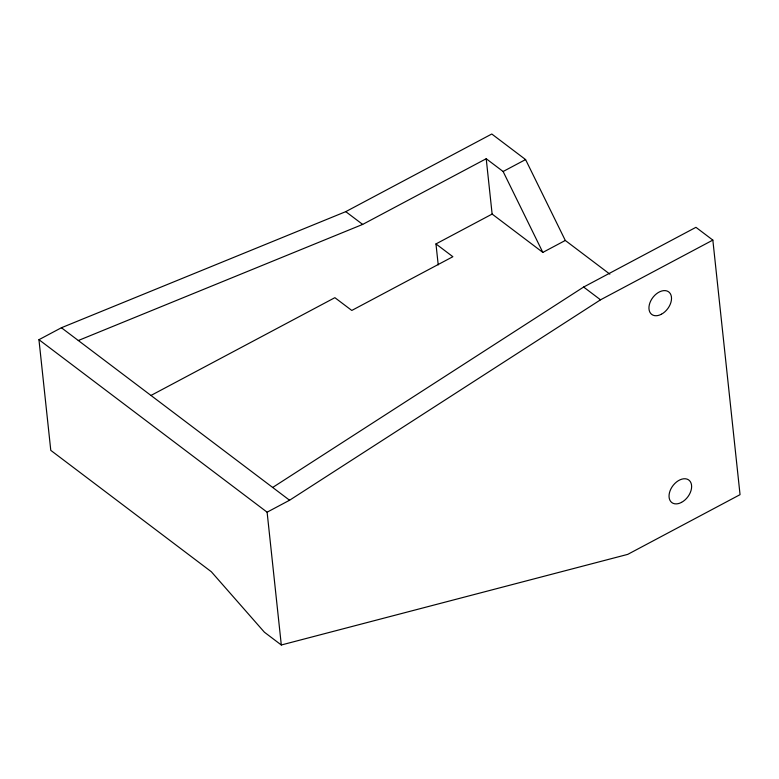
<?xml version="1.0" encoding="UTF-8"?>
<svg xmlns="http://www.w3.org/2000/svg" width="779" height="779" viewBox="0 0 779 779"><rect width="100%" height="100%" fill="white"/><g stroke="black" fill="none" stroke-linecap="round" stroke-linejoin="round"><path stroke-width="1.17" d="M272.679 487.459L583.627 287.042L695.949 227.322L712.843 240.098L740.05 494.655L627.728 554.375L281.307 644.993L264.402 632.207L211.333 571.747L50.781 450.359L38.95 339.683L61.414 327.745L345.769 211.645L491.783 134.007L525.582 159.568L565.301 240.458L609.84 274.13M38.95 339.683L267.109 512.183L289.574 500.235L600.521 299.818L712.843 240.098M78.319 340.52L362.663 224.42L486.213 158.731L503.117 171.507L542.836 252.406L565.301 240.458M503.117 171.507L525.582 159.568M151.165 395.352L334.882 297.675L351.787 310.451L452.872 256.71L435.967 243.924L492.133 214.069L542.836 252.406M583.627 287.042L600.521 299.818M345.769 211.645L362.663 224.42M61.414 327.745L289.574 500.235M486.213 158.731L492.133 214.069M435.967 243.924L438.217 264.899M267.109 512.183L281.307 644.993M661.42 314.229A14.11 9.309 -52.9 0 0 669.365 292.456A14.11 9.309 -52.9 0 0 649.92 302.797A14.11 9.309 -52.9 0 0 661.42 314.229M681.528 502.377A14.11 9.309 -52.9 0 0 689.473 480.604A14.11 9.309 -52.9 0 0 670.018 490.945A14.11 9.309 -52.9 0 0 681.528 502.377"/></g></svg>
